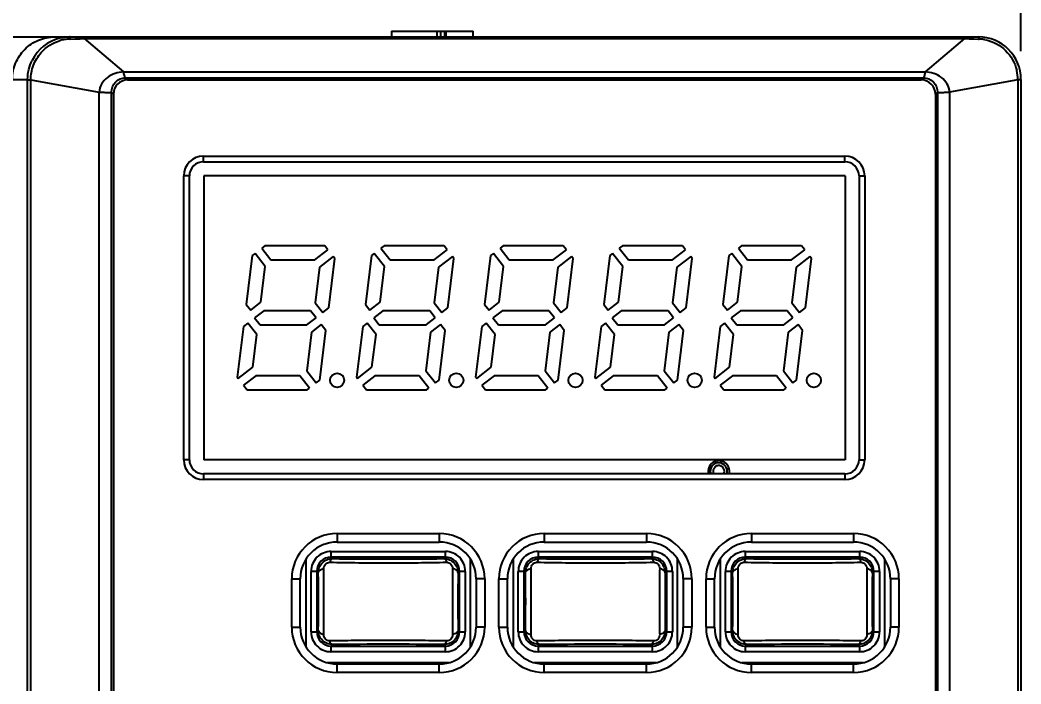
# Model space of a CAD drawing. Header units: millimetres. Extents: x 285 to 860, y 229 to 920.
# Drawn here: x 391.91 to 427.18, y 560.83 to 584.23 of the extents above; entities that cross this region are included whole.
import ezdxf

# ---------------------------------------------------------------- set-up
doc = ezdxf.new("R2010")
doc.units = ezdxf.units.MM
doc.header["$LTSCALE"] = 6
doc.layers.get('0').update_dxf_attribs({"linetype": 'CONTINUOUS'})
doc.layers.get('DEFPOINTS').update_dxf_attribs({"linetype": 'CONTINUOUS'})
doc.styles.add('Arial', font='arial.ttf')
doc.dimstyles.get("Standard").update_dxf_attribs({"dimtxt": 5, "dimasz": 5, "dimexe": 1.5, "dimexo": 1, "dimgap": 0.35, "dimtad": 1, "dimdec": 1, "dimzin": 1, "dimdsep": 46, "dimtxsty": 'Arial', "dimcen": 0, "dimclrd": 2, "dimclre": 2, "dimclrt": 2, "dimadec": 0, "dimazin": 0, "dimtp": 0.1, "dimtm": 0.1, "dimtfac": 0.71, "dimtdec": 1, "dimtmove": 0, "dimatfit": 3, "dimfxl": 1, "dimlwd": -1, "dimlwe": -1, "dimarcsym": 0})

# ---------------------------------------------------------------- blocks, each defined once
blk = doc.blocks.new('*D4')
at = {"color": 2}
for p, q in [((332.182, 583.134), (332.182, 598.639)), ((427.182, 583.134), (427.182, 598.639)), ((339.182, 597.139), (420.182, 597.139))]:
    blk.add_line(p, q, dxfattribs=at)
for points in [[(339.182, 598.306), (339.182, 595.972), (332.182, 597.139)], [(420.182, 595.972), (420.182, 598.306), (427.182, 597.139)]]:
    blk.add_solid(points, dxfattribs=at)
at = {"layer": 'DEFPOINTS', "color": 0}
for p in [(427.182, 597.139), (332.182, 582.134), (427.182, 582.134)]:
    blk.add_point(p, dxfattribs=at)
at = {"color": 2, "insert": (379.511, 608.328), "char_height": 9, "attachment_point": 2, "style": 'Arial'}
blk.add_mtext('95.0', dxfattribs=at)

msp = doc.modelspace()

# ---------------------------------------------------------------- linework, layer by layer
for p, q in [((404.998, 583.834), (407.878, 583.834)), ((404.999, 583.834), (404.999, 583.634)), ((406.613, 583.634), (406.613, 583.834)), ((406.735, 583.634), (406.735, 583.834)), ((406.873, 583.634), (406.873, 583.834)), ((406.927, 583.634), (406.927, 583.834)), ((407.878, 583.634), (407.878, 583.834)), ((333.682, 583.634), (393.654, 583.634)), ((393.654, 583.558), (393.853, 583.565)), ((393.678, 583.634), (425.682, 583.634)), ((393.853, 583.565), (394.026, 583.571)), ((394.026, 583.571), (394.171, 583.575)), ((394.171, 583.634), (394.171, 583.575)), ((394.171, 583.575), (395.554, 582.399)), ((394.171, 583.575), (425.196, 583.575)), ((425.196, 583.575), (423.81, 582.399)), ((425.196, 583.634), (425.196, 583.575)), ((425.196, 583.575), (425.357, 583.57)), ((425.357, 583.57), (425.522, 583.565)), ((425.522, 583.565), (425.68, 583.559)), ((425.68, 583.559), (425.706, 583.559)), ((332.182, 582.134), (392.176, 582.134)), ((392.176, 425.134), (392.176, 582.134)), ((392.286, 425.134), (392.286, 582.12)), ((392.286, 582.12), (394.696, 581.688)), ((395.554, 582.399), (423.81, 582.399)), ((395.621, 582.194), (395.697, 582.118)), ((395.621, 582.194), (423.744, 582.194)), ((395.697, 582.118), (423.667, 582.118)), ((423.667, 582.118), (423.744, 582.194)), ((427.072, 582.122), (424.669, 581.689)), ((427.072, 582.122), (427.072, 425.134)), ((427.182, 582.134), (427.182, 425.134)), ((394.696, 423.834), (394.696, 581.688)), ((395.13, 423.834), (395.13, 581.687)), ((395.13, 581.687), (395.198, 581.619)), ((395.198, 581.619), (395.198, 549.634)), ((424.167, 581.619), (424.235, 581.687)), ((424.167, 581.619), (424.167, 549.634)), ((424.235, 581.687), (424.235, 423.834)), ((424.669, 581.689), (424.669, 423.834)), ((398.375, 579.234), (398.375, 579.434)), ((398.375, 579.434), (420.975, 579.434)), ((398.375, 579.234), (420.975, 579.234)), ((420.975, 579.234), (420.975, 579.434)), ((397.675, 568.734), (397.675, 578.734)), ((397.875, 578.734), (397.675, 578.734)), ((397.875, 568.734), (397.875, 578.734)), ((398.382, 578.734), (398.382, 568.734)), ((420.982, 578.734), (398.382, 578.734)), ((420.982, 578.734), (420.982, 568.734)), ((421.475, 578.734), (421.475, 568.734)), ((421.475, 578.734), (421.675, 578.734)), ((421.675, 578.734), (421.675, 568.734)), ((400.536, 576.274), (400.424, 576.186)), ((400.424, 576.186), (400.746, 575.774)), ((402.652, 576.274), (400.536, 576.274)), ((402.298, 575.774), (402.76, 576.135)), ((402.76, 576.135), (402.652, 576.274)), ((404.736, 576.274), (404.624, 576.186)), ((404.624, 576.186), (404.946, 575.774)), ((406.852, 576.274), (404.736, 576.274)), ((406.498, 575.774), (406.96, 576.135)), ((406.96, 576.135), (406.852, 576.274)), ((408.936, 576.274), (408.824, 576.186)), ((408.824, 576.186), (409.146, 575.774)), ((411.052, 576.274), (408.936, 576.274)), ((410.698, 575.774), (411.16, 576.135)), ((411.16, 576.135), (411.052, 576.274)), ((413.136, 576.274), (413.024, 576.186)), ((413.024, 576.186), (413.346, 575.774)), ((415.252, 576.274), (413.136, 576.274)), ((414.898, 575.774), (415.36, 576.135)), ((415.36, 576.135), (415.252, 576.274)), ((417.336, 576.274), (417.224, 576.186)), ((417.224, 576.186), (417.546, 575.774)), ((419.452, 576.274), (417.336, 576.274)), ((419.098, 575.774), (419.56, 576.135)), ((419.56, 576.135), (419.452, 576.274)), ((400.09, 575.926), (399.88, 574.208)), ((400.188, 576.002), (400.09, 575.926)), ((400.547, 575.542), (400.188, 576.002)), ((400.746, 575.774), (402.298, 575.774)), ((402.945, 575.899), (402.459, 575.519)), ((402.786, 574.082), (403, 575.828)), ((403, 575.828), (402.945, 575.899)), ((404.29, 575.926), (404.08, 574.208)), ((404.388, 576.002), (404.29, 575.926)), ((404.747, 575.542), (404.388, 576.002)), ((404.946, 575.774), (406.498, 575.774)), ((407.145, 575.899), (406.659, 575.519)), ((406.986, 574.082), (407.2, 575.828)), ((407.2, 575.828), (407.145, 575.899)), ((408.49, 575.926), (408.28, 574.208)), ((408.588, 576.002), (408.49, 575.926)), ((408.947, 575.542), (408.588, 576.002)), ((409.146, 575.774), (410.698, 575.774)), ((411.345, 575.899), (410.859, 575.519)), ((411.186, 574.082), (411.4, 575.828)), ((411.4, 575.828), (411.345, 575.899)), ((412.69, 575.926), (412.48, 574.208)), ((412.788, 576.002), (412.69, 575.926)), ((413.147, 575.542), (412.788, 576.002)), ((413.346, 575.774), (414.898, 575.774)), ((415.545, 575.899), (415.059, 575.519)), ((415.386, 574.082), (415.6, 575.828)), ((415.6, 575.828), (415.545, 575.899)), ((416.89, 575.926), (416.68, 574.208)), ((416.988, 576.002), (416.89, 575.926)), ((417.347, 575.542), (416.988, 576.002)), ((417.546, 575.774), (419.098, 575.774)), ((419.745, 575.899), (419.259, 575.519)), ((419.586, 574.082), (419.8, 575.828)), ((419.8, 575.828), (419.745, 575.899)), ((400.393, 574.286), (400.547, 575.542)), ((402.459, 575.519), (402.305, 574.266)), ((404.593, 574.286), (404.747, 575.542)), ((406.659, 575.519), (406.505, 574.266)), ((408.793, 574.286), (408.947, 575.542)), ((410.859, 575.519), (410.705, 574.266)), ((412.993, 574.286), (413.147, 575.542)), ((415.059, 575.519), (414.905, 574.266)), ((417.193, 574.286), (417.347, 575.542)), ((419.259, 575.519), (419.105, 574.266)), ((399.88, 574.208), (400.036, 574.007)), ((400.036, 574.007), (400.393, 574.286)), ((400.494, 573.984), (400.174, 573.734)), ((402.145, 573.984), (400.494, 573.984)), ((402.34, 573.734), (402.145, 573.984)), ((402.305, 574.266), (402.577, 573.919)), ((402.577, 573.919), (402.786, 574.082)), ((404.08, 574.208), (404.236, 574.007)), ((404.236, 574.007), (404.593, 574.286)), ((404.694, 573.984), (404.374, 573.734)), ((406.345, 573.984), (404.694, 573.984)), ((406.54, 573.734), (406.345, 573.984)), ((406.505, 574.266), (406.777, 573.919)), ((406.777, 573.919), (406.986, 574.082)), ((408.28, 574.208), (408.436, 574.007)), ((408.436, 574.007), (408.793, 574.286)), ((408.894, 573.984), (408.574, 573.734)), ((410.545, 573.984), (408.894, 573.984)), ((410.74, 573.734), (410.545, 573.984)), ((410.705, 574.266), (410.977, 573.919)), ((410.977, 573.919), (411.186, 574.082)), ((412.48, 574.208), (412.636, 574.007)), ((412.636, 574.007), (412.993, 574.286)), ((413.094, 573.984), (412.774, 573.734)), ((414.745, 573.984), (413.094, 573.984)), ((414.94, 573.734), (414.745, 573.984)), ((414.905, 574.266), (415.177, 573.919)), ((415.177, 573.919), (415.386, 574.082)), ((416.68, 574.208), (416.836, 574.007)), ((416.836, 574.007), (417.193, 574.286)), ((417.294, 573.984), (416.974, 573.734)), ((418.945, 573.984), (417.294, 573.984)), ((419.14, 573.734), (418.945, 573.984)), ((419.105, 574.266), (419.377, 573.919)), ((419.377, 573.919), (419.586, 574.082)), ((400.174, 573.734), (400.369, 573.484)), ((402.02, 573.484), (402.34, 573.734)), ((404.374, 573.734), (404.569, 573.484)), ((406.22, 573.484), (406.54, 573.734)), ((408.574, 573.734), (408.769, 573.484)), ((410.42, 573.484), (410.74, 573.734)), ((412.774, 573.734), (412.969, 573.484)), ((414.62, 573.484), (414.94, 573.734)), ((416.974, 573.734), (417.169, 573.484)), ((418.82, 573.484), (419.14, 573.734)), ((399.784, 573.429), (399.564, 571.64)), ((399.938, 573.549), (399.784, 573.429)), ((400.253, 573.146), (399.938, 573.549)), ((400.369, 573.484), (402.02, 573.484)), ((402.525, 573.497), (402.177, 573.226)), ((402.474, 571.542), (402.688, 573.288)), ((402.688, 573.288), (402.525, 573.497)), ((403.984, 573.429), (403.764, 571.64)), ((404.138, 573.549), (403.984, 573.429)), ((404.453, 573.146), (404.138, 573.549)), ((404.569, 573.484), (406.22, 573.484)), ((406.725, 573.497), (406.377, 573.226)), ((406.674, 571.542), (406.888, 573.288)), ((406.888, 573.288), (406.725, 573.497)), ((408.184, 573.429), (407.964, 571.64)), ((408.338, 573.549), (408.184, 573.429)), ((408.653, 573.146), (408.338, 573.549)), ((408.769, 573.484), (410.42, 573.484)), ((410.925, 573.497), (410.577, 573.226)), ((410.874, 571.542), (411.088, 573.288)), ((411.088, 573.288), (410.925, 573.497)), ((412.384, 573.429), (412.164, 571.64)), ((412.538, 573.549), (412.384, 573.429)), ((412.853, 573.146), (412.538, 573.549)), ((412.969, 573.484), (414.62, 573.484)), ((415.125, 573.497), (414.777, 573.226)), ((415.074, 571.542), (415.288, 573.288)), ((415.288, 573.288), (415.125, 573.497)), ((416.584, 573.429), (416.364, 571.64)), ((416.738, 573.549), (416.584, 573.429)), ((417.053, 573.146), (416.738, 573.549)), ((417.169, 573.484), (418.82, 573.484)), ((419.325, 573.497), (418.977, 573.226)), ((419.274, 571.542), (419.488, 573.288)), ((419.488, 573.288), (419.325, 573.497)), ((400.111, 571.992), (400.253, 573.146)), ((402.177, 573.226), (402.011, 571.87)), ((404.311, 571.992), (404.453, 573.146)), ((406.377, 573.226), (406.211, 571.87)), ((408.511, 571.992), (408.653, 573.146)), ((410.577, 573.226), (410.411, 571.87)), ((412.711, 571.992), (412.853, 573.146)), ((414.777, 573.226), (414.611, 571.87)), ((416.911, 571.992), (417.053, 573.146)), ((418.977, 573.226), (418.811, 571.87)), ((399.6, 571.593), (400.111, 571.992)), ((402.011, 571.87), (402.345, 571.442)), ((403.8, 571.593), (404.311, 571.992)), ((406.211, 571.87), (406.545, 571.442)), ((408, 571.593), (408.511, 571.992)), ((410.411, 571.87), (410.745, 571.442)), ((412.2, 571.593), (412.711, 571.992)), ((414.611, 571.87), (414.945, 571.442)), ((416.4, 571.593), (416.911, 571.992)), ((418.811, 571.87), (419.145, 571.442)), ((399.564, 571.64), (399.6, 571.593)), ((400.216, 571.694), (399.785, 571.357)), ((401.768, 571.694), (400.216, 571.694)), ((402.109, 571.257), (401.768, 571.694)), ((402.345, 571.442), (402.474, 571.542)), ((403.764, 571.64), (403.8, 571.593)), ((404.416, 571.694), (403.985, 571.357)), ((405.968, 571.694), (404.416, 571.694)), ((406.309, 571.257), (405.968, 571.694)), ((406.545, 571.442), (406.674, 571.542)), ((407.964, 571.64), (408, 571.593)), ((408.616, 571.694), (408.185, 571.357)), ((410.168, 571.694), (408.616, 571.694)), ((410.509, 571.257), (410.168, 571.694)), ((410.745, 571.442), (410.874, 571.542)), ((412.164, 571.64), (412.2, 571.593)), ((412.816, 571.694), (412.385, 571.357)), ((414.368, 571.694), (412.816, 571.694)), ((414.709, 571.257), (414.368, 571.694)), ((414.945, 571.442), (415.074, 571.542)), ((416.364, 571.64), (416.4, 571.593)), ((417.016, 571.694), (416.585, 571.357)), ((418.568, 571.694), (417.016, 571.694)), ((418.909, 571.257), (418.568, 571.694)), ((419.145, 571.442), (419.274, 571.542)), ((399.785, 571.357), (399.912, 571.194)), ((399.912, 571.194), (402.028, 571.194)), ((402.028, 571.194), (402.109, 571.257)), ((403.985, 571.357), (404.112, 571.194)), ((404.112, 571.194), (406.228, 571.194)), ((406.228, 571.194), (406.309, 571.257)), ((408.185, 571.357), (408.312, 571.194)), ((408.312, 571.194), (410.428, 571.194)), ((410.428, 571.194), (410.509, 571.257)), ((412.385, 571.357), (412.512, 571.194)), ((412.512, 571.194), (414.628, 571.194)), ((414.628, 571.194), (414.709, 571.257)), ((416.585, 571.357), (416.712, 571.194)), ((416.712, 571.194), (418.828, 571.194)), ((418.828, 571.194), (418.909, 571.257)), ((397.875, 568.734), (397.675, 568.734)), ((420.982, 568.734), (398.382, 568.734)), ((421.475, 568.734), (421.675, 568.734)), ((416.232, 568.553), (416.232, 568.234)), ((416.232, 568.328), (416.232, 568.553)), ((416.232, 568.422), (416.248, 568.422)), ((416.817, 568.422), (416.895, 568.422)), ((398.375, 568.234), (398.375, 568.034)), ((420.975, 568.234), (398.375, 568.234)), ((420.975, 568.034), (398.375, 568.034)), ((420.975, 568.234), (420.975, 568.034)), ((403.082, 566.134), (403.082, 565.834)), ((403.082, 566.134), (406.682, 566.134)), ((403.082, 565.834), (406.682, 565.834)), ((406.682, 566.134), (406.682, 565.834)), ((410.382, 566.134), (410.382, 565.834)), ((410.382, 566.134), (413.982, 566.134)), ((410.382, 565.834), (413.982, 565.834)), ((413.982, 566.134), (413.982, 565.834)), ((417.682, 566.134), (417.682, 565.834)), ((417.682, 566.134), (421.282, 566.134)), ((417.682, 565.834), (421.282, 565.834)), ((421.282, 566.134), (421.282, 565.834)), ((402.866, 565.499), (402.866, 565.299)), ((402.867, 565.499), (406.898, 565.499)), ((406.898, 565.299), (406.898, 565.499)), ((410.166, 565.499), (410.166, 565.299)), ((410.167, 565.499), (414.198, 565.499)), ((414.198, 565.299), (414.198, 565.499)), ((417.466, 565.499), (417.466, 565.299)), ((417.467, 565.499), (421.498, 565.499)), ((421.498, 565.299), (421.498, 565.499)), ((401.983, 565.225), (401.983, 562.143)), ((402.918, 565.248), (402.866, 565.299)), ((406.898, 565.299), (402.866, 565.299)), ((406.898, 565.299), (406.847, 565.248)), ((407.782, 562.143), (407.782, 565.225)), ((409.283, 565.225), (409.283, 562.143)), ((414.198, 565.299), (410.166, 565.299)), ((410.218, 565.248), (410.166, 565.299)), ((414.198, 565.299), (414.147, 565.248)), ((415.082, 562.143), (415.082, 565.225)), ((416.583, 565.225), (416.583, 562.143)), ((421.498, 565.299), (417.466, 565.299)), ((417.518, 565.248), (417.466, 565.299)), ((421.498, 565.299), (421.447, 565.248)), ((422.382, 562.143), (422.382, 565.225)), ((402.167, 562.668), (402.167, 564.8)), ((402.367, 564.8), (402.167, 564.8)), ((402.367, 564.8), (402.367, 562.668)), ((402.367, 564.8), (402.419, 564.747)), ((407.345, 564.747), (407.398, 564.8)), ((407.398, 562.668), (407.398, 564.8)), ((407.598, 564.8), (407.398, 564.8)), ((407.598, 564.8), (407.598, 562.668)), ((409.467, 562.668), (409.467, 564.8)), ((409.667, 564.8), (409.467, 564.8)), ((409.667, 564.8), (409.667, 562.668)), ((409.667, 564.8), (409.719, 564.747)), ((414.645, 564.747), (414.698, 564.8)), ((414.698, 562.668), (414.698, 564.8)), ((414.898, 564.8), (414.698, 564.8)), ((414.898, 564.8), (414.898, 562.668)), ((416.767, 562.668), (416.767, 564.8)), ((416.967, 564.8), (416.767, 564.8)), ((416.967, 564.8), (416.967, 562.668)), ((416.967, 564.8), (417.019, 564.747)), ((421.945, 564.747), (421.998, 564.8)), ((421.998, 562.668), (421.998, 564.8)), ((422.198, 564.8), (421.998, 564.8)), ((422.198, 564.8), (422.198, 562.668)), ((401.482, 562.834), (401.482, 564.534)), ((401.482, 564.534), (401.782, 564.534)), ((401.782, 562.834), (401.782, 564.534)), ((407.982, 564.534), (407.982, 562.834)), ((408.282, 564.534), (407.982, 564.534)), ((408.282, 564.534), (408.282, 562.834)), ((408.782, 562.834), (408.782, 564.534)), ((408.782, 564.534), (409.082, 564.534)), ((409.082, 562.834), (409.082, 564.534)), ((415.282, 564.534), (415.282, 562.834)), ((415.582, 564.534), (415.282, 564.534)), ((415.582, 564.534), (415.582, 562.834)), ((416.082, 562.834), (416.082, 564.534)), ((416.082, 564.534), (416.382, 564.534)), ((416.382, 562.834), (416.382, 564.534)), ((422.582, 564.534), (422.582, 562.834)), ((422.882, 564.534), (422.582, 564.534)), ((422.882, 564.534), (422.882, 562.834)), ((401.482, 562.834), (401.782, 562.834)), ((402.167, 562.668), (402.367, 562.668)), ((402.419, 562.721), (402.367, 562.668)), ((407.398, 562.668), (407.345, 562.721)), ((407.398, 562.668), (407.598, 562.668)), ((408.282, 562.834), (407.982, 562.834)), ((408.782, 562.834), (409.082, 562.834)), ((409.467, 562.668), (409.667, 562.668)), ((409.719, 562.721), (409.667, 562.668)), ((414.698, 562.668), (414.645, 562.721)), ((414.698, 562.668), (414.898, 562.668)), ((415.582, 562.834), (415.282, 562.834)), ((416.082, 562.834), (416.382, 562.834)), ((416.767, 562.668), (416.967, 562.668)), ((417.019, 562.721), (416.967, 562.668)), ((421.998, 562.668), (421.945, 562.721)), ((421.998, 562.668), (422.198, 562.668)), ((422.882, 562.834), (422.582, 562.834)), ((402.866, 562.168), (402.918, 562.22)), ((402.866, 562.168), (402.866, 561.968)), ((402.866, 562.168), (406.898, 562.168)), ((406.898, 561.968), (402.866, 561.968)), ((406.847, 562.22), (406.898, 562.168)), ((406.898, 561.968), (406.898, 562.168)), ((410.166, 562.168), (410.218, 562.22)), ((410.166, 562.168), (410.166, 561.968)), ((410.166, 562.168), (414.198, 562.168)), ((414.198, 561.968), (410.166, 561.968)), ((414.147, 562.22), (414.198, 562.168)), ((414.198, 561.968), (414.198, 562.168)), ((417.466, 562.168), (417.518, 562.22)), ((417.466, 562.168), (417.466, 561.968)), ((417.466, 562.168), (421.498, 562.168)), ((421.498, 561.968), (417.466, 561.968)), ((421.447, 562.22), (421.498, 562.168)), ((421.498, 561.968), (421.498, 562.168)), ((402.729, 561.584), (407.036, 561.584)), ((403.082, 561.234), (403.082, 561.534)), ((406.682, 561.534), (403.082, 561.534)), ((406.682, 561.234), (406.682, 561.534)), ((410.029, 561.584), (414.336, 561.584)), ((410.382, 561.234), (410.382, 561.534)), ((413.982, 561.534), (410.382, 561.534)), ((413.982, 561.234), (413.982, 561.534)), ((417.329, 561.584), (421.636, 561.584)), ((417.682, 561.234), (417.682, 561.534)), ((421.282, 561.534), (417.682, 561.534)), ((421.282, 561.234), (421.282, 561.534)), ((406.682, 561.234), (403.082, 561.234)), ((413.982, 561.234), (410.382, 561.234)), ((421.282, 561.234), (417.682, 561.234))]:
    msp.add_line(p, q)
for centre in [(403.082, 571.534), (407.282, 571.534), (411.482, 571.534), (415.682, 571.534), (419.882, 571.534)]:
    msp.add_circle(centre, 0.25)
for centre, radius, start, end in [((393.673, 582.137), 1.496, 104.0093, 153.3682), ((393.678, 582.116), 1.518, 90.9575, 103.9987), ((393.701, 582.172), 1.387, 99.2398, 105.8316), ((393.7, 582.178), 1.381, 91.8946, 99.2338), ((393.678, 582.115), 1.519, 90.0004, 90.9513), ((425.682, 582.134), 1.5, 0, 90), ((425.66, 582.206), 1.353, 83.0737, 88.09), ((425.657, 582.177), 1.382, 78.2883, 83.0804), ((425.612, 582.118), 1.46, 0.1432, 13.3232), ((398.375, 578.734), 0.7, 90, 180), ((398.375, 578.734), 0.5, 90, 180), ((420.975, 578.734), 0.7, 0, 90), ((420.975, 578.734), 0.5, 0, 90), ((398.375, 568.734), 0.7, 180, 270), ((398.375, 568.734), 0.5, 180, 270), ((416.532, 568.328), 0.375, 345.4307, 194.5693), ((420.975, 568.734), 0.7, 270, 0), ((420.975, 568.734), 0.5, 270, 0), ((416.532, 568.328), 0.3, 90, 198.2954), ((416.532, 568.327), 0.3, 341.9085, 90), ((403.082, 564.534), 1.6, 90, 180), ((403.082, 564.534), 1.3, 90, 180), ((406.682, 564.534), 1.6, 0, 90), ((406.682, 564.534), 1.3, 0, 90), ((410.382, 564.534), 1.6, 90, 180), ((410.382, 564.534), 1.3, 90, 180), ((413.982, 564.534), 1.6, 0, 90), ((413.982, 564.534), 1.3, 0, 90), ((417.682, 564.534), 1.6, 90, 180), ((417.682, 564.534), 1.3, 90, 180), ((421.282, 564.534), 1.6, 0, 90), ((421.282, 564.534), 1.3, 0, 90), ((402.866, 564.8), 0.7, 89.9906, 180.0082), ((406.898, 564.8), 0.7, 359.9906, 90.0082), ((410.166, 564.8), 0.7, 89.9906, 180.0082), ((414.198, 564.8), 0.7, 359.9906, 90.0082), ((417.466, 564.8), 0.7, 89.9906, 180.0082), ((421.498, 564.8), 0.7, 359.9906, 90.0082), ((402.866, 564.8), 0.5, 89.9678, 180.0319), ((404.882, 752.279), 187.041, 269.39822, 270.60178), ((406.898, 564.8), 0.5, 359.9678, 90.0319), ((410.166, 564.8), 0.5, 89.9678, 180.0319), ((412.182, 752.279), 187.041, 269.39822, 270.60178), ((414.198, 564.8), 0.5, 359.9678, 90.0319), ((417.466, 564.8), 0.5, 89.9678, 180.0319), ((419.482, 752.279), 187.041, 269.39822, 270.60178), ((421.498, 564.8), 0.5, 359.9678, 90.0319), ((335.797, 563.734), 66.63, 359.12886, 0.87114), ((473.966, 563.734), 66.628, 179.12883, 180.87117), ((343.097, 563.734), 66.63, 359.12886, 0.87114), ((481.265, 563.734), 66.628, 179.12883, 180.87117), ((350.397, 563.734), 66.63, 359.12886, 0.87114), ((488.565, 563.734), 66.628, 179.12883, 180.87117), ((403.082, 562.834), 1.6, 180, 270), ((403.082, 562.834), 1.3, 180, 270), ((402.866, 562.668), 0.7, 179.9906, 270.0082), ((402.866, 562.668), 0.5, 179.9678, 270.032), ((406.682, 562.834), 1.6, 270, 0), ((406.682, 562.834), 1.3, 270, 0), ((406.898, 562.668), 0.7, 269.9906, 0.0082), ((406.898, 562.668), 0.5, 269.9678, 0.032), ((410.382, 562.834), 1.6, 180, 270), ((410.382, 562.834), 1.3, 180, 270), ((410.166, 562.668), 0.7, 179.9906, 270.0082), ((410.166, 562.668), 0.5, 179.9678, 270.032), ((413.982, 562.834), 1.6, 270, 0), ((413.982, 562.834), 1.3, 270, 0), ((414.198, 562.668), 0.7, 269.9906, 0.0082), ((414.198, 562.668), 0.5, 269.9678, 0.032), ((417.682, 562.834), 1.6, 180, 270), ((417.682, 562.834), 1.3, 180, 270), ((417.466, 562.668), 0.7, 179.9906, 270.0082), ((417.466, 562.668), 0.5, 179.9678, 270.032), ((421.282, 562.834), 1.6, 270, 0), ((421.282, 562.834), 1.3, 270, 0), ((421.498, 562.668), 0.7, 269.9906, 0.0082), ((421.498, 562.668), 0.5, 269.9678, 0.032), ((404.882, 375.189), 187.041, 89.39822, 90.60178), ((412.182, 375.189), 187.041, 89.39822, 90.60178), ((419.482, 375.189), 187.041, 89.39822, 90.60178)]:
    msp.add_arc(centre, radius, start, end)
for centre, major_axis, start_param, end_param in [((395.699, 581.617), (0.355, -0.355), 2.357564, 3.925621), ((423.666, 581.617), (0.355, 0.355), -0.784029, 0.784029)]:
    msp.add_ellipse(centre, major_axis=major_axis, ratio=0.997265, start_param=start_param, end_param=end_param)
for points, knots in [([(391.636, 582.134), (391.636, 582.329), (391.714, 582.723), (392.047, 583.222), (392.545, 583.556), (392.939, 583.634), (393.134, 583.634)], [0, 0, 0, 0, 0.250177, 0.500224, 0.75014, 1, 1, 1, 1]), ([(393.678, 583.634), (393.67, 583.634), (393.66, 583.598), (393.656, 583.577), (393.654, 583.558)], [0, 0, 0, 0, 0.295764, 1, 1, 1, 1]), ([(425.682, 583.634), (425.69, 583.634), (425.699, 583.598), (425.703, 583.577), (425.706, 583.559)], [0, 0, 0, 0, 0.295179, 1, 1, 1, 1]), ([(425.938, 583.531), (426.199, 583.477), (426.698, 583.208), (426.971, 582.714), (427.033, 582.455)], [0, 0, 0, 0, 0.500177, 1, 1, 1, 1]), ([(392.286, 582.12), (392.286, 582.294), (392.35, 582.644), (392.534, 582.95), (392.649, 583.08)], [0, 0, 0, 0, 0.500402, 1, 1, 1, 1]), ([(392.176, 582.134), (392.178, 582.131), (392.191, 582.13), (392.225, 582.123), (392.26, 582.121), (392.286, 582.12)], [0, 0, 0, 0, 0.092445, 0.299133, 1, 1, 1, 1]), ([(395.554, 582.399), (395.354, 582.394), (394.95, 582.271), (394.702, 581.885), (394.696, 581.688)], [0, 0, 0, 0, 0.503683, 1, 1, 1, 1]), ([(395.13, 581.687), (395.129, 581.814), (395.228, 582.081), (395.493, 582.194), (395.621, 582.194)], [0, 0, 0, 0, 0.499254, 1, 1, 1, 1]), ([(395.621, 582.194), (395.612, 582.196), (395.6, 582.229), (395.586, 582.274), (395.572, 582.337), (395.561, 582.379), (395.554, 582.399)], [0, 0, 0, 0, 0.130138, 0.390941, 0.713397, 1, 1, 1, 1]), ([(423.81, 582.399), (423.804, 582.379), (423.793, 582.337), (423.778, 582.274), (423.765, 582.229), (423.753, 582.196), (423.744, 582.194)], [0, 0, 0, 0, 0.286598, 0.609098, 0.869959, 1, 1, 1, 1]), ([(423.744, 582.194), (423.871, 582.194), (424.136, 582.081), (424.236, 581.814), (424.235, 581.687)], [0, 0, 0, 0, 0.500737, 1, 1, 1, 1]), ([(424.669, 581.689), (424.662, 581.886), (424.414, 582.271), (424.01, 582.394), (423.81, 582.399)], [0, 0, 0, 0, 0.496294, 1, 1, 1, 1]), ([(427.182, 582.134), (427.182, 582.131), (427.167, 582.131), (427.15, 582.126), (427.113, 582.125), (427.087, 582.123), (427.072, 582.122)], [0, 0, 0, 0, 0.073148, 0.274482, 0.591703, 1, 1, 1, 1]), ([(394.696, 581.688), (394.744, 581.688), (394.837, 581.684), (394.974, 581.675), (395.056, 581.676), (395.126, 581.673), (395.13, 581.687)], [0, 0, 0, 0, 0.33026, 0.655214, 0.896455, 1, 1, 1, 1]), ([(424.235, 581.687), (424.239, 581.673), (424.308, 581.676), (424.391, 581.675), (424.527, 581.684), (424.621, 581.689), (424.669, 581.689)], [0, 0, 0, 0, 0.103515, 0.344743, 0.669711, 1, 1, 1, 1]), ([(416.532, 568.527), (416.515, 568.527), (416.481, 568.524), (416.417, 568.498), (416.353, 568.435), (416.323, 568.333), (416.34, 568.264), (416.356, 568.234)], [0, 0, 0, 0, 0.125743, 0.251509, 0.501021, 0.750516, 1, 1, 1, 1]), ([(416.709, 568.234), (416.725, 568.264), (416.741, 568.333), (416.711, 568.435), (416.647, 568.497), (416.584, 568.522), (416.549, 568.527), (416.532, 568.527)], [0, 0, 0, 0, 0.249476, 0.498939, 0.748362, 0.874233, 1, 1, 1, 1]), ([(402.419, 564.747), (402.419, 564.811), (402.443, 564.942), (402.553, 565.11), (402.72, 565.223), (402.852, 565.248), (402.918, 565.248)], [0, 0, 0, 0, 0.246786, 0.496746, 0.748867, 1, 1, 1, 1]), ([(402.615, 564.896), (402.615, 564.925), (402.624, 564.982), (402.669, 565.058), (402.739, 565.11), (402.796, 565.121), (402.824, 565.12)], [0, 0, 0, 0, 0.250885, 0.503385, 0.754708, 1, 1, 1, 1]), ([(402.918, 565.248), (402.896, 565.247), (402.865, 565.217), (402.84, 565.169), (402.829, 565.138), (402.824, 565.12)], [0, 0, 0, 0, 0.391911, 0.674604, 1, 1, 1, 1]), ([(402.824, 565.12), (403.16, 565.115), (403.846, 565.103), (404.882, 565.1), (405.918, 565.103), (406.604, 565.115), (406.94, 565.12)], [0, 0, 0, 0, 0.244818, 0.5, 0.755182, 1, 1, 1, 1]), ([(406.847, 565.248), (406.868, 565.247), (406.899, 565.218), (406.924, 565.17), (406.935, 565.138), (406.94, 565.12)], [0, 0, 0, 0, 0.383367, 0.666882, 1, 1, 1, 1]), ([(406.847, 565.248), (406.912, 565.248), (407.045, 565.223), (407.212, 565.11), (407.321, 564.942), (407.345, 564.811), (407.345, 564.747)], [0, 0, 0, 0, 0.251165, 0.503276, 0.753227, 1, 1, 1, 1]), ([(406.94, 565.12), (406.968, 565.121), (407.025, 565.11), (407.096, 565.058), (407.14, 564.982), (407.149, 564.925), (407.149, 564.896)], [0, 0, 0, 0, 0.245304, 0.496616, 0.749125, 1, 1, 1, 1]), ([(409.719, 564.747), (409.719, 564.811), (409.743, 564.942), (409.853, 565.11), (410.02, 565.223), (410.152, 565.248), (410.218, 565.248)], [0, 0, 0, 0, 0.246786, 0.496746, 0.748867, 1, 1, 1, 1]), ([(409.915, 564.896), (409.915, 564.925), (409.924, 564.982), (409.969, 565.058), (410.039, 565.11), (410.096, 565.121), (410.124, 565.12)], [0, 0, 0, 0, 0.250885, 0.503385, 0.754708, 1, 1, 1, 1]), ([(410.218, 565.248), (410.196, 565.247), (410.165, 565.217), (410.14, 565.169), (410.129, 565.138), (410.124, 565.12)], [0, 0, 0, 0, 0.391911, 0.674604, 1, 1, 1, 1]), ([(410.124, 565.12), (410.46, 565.115), (411.146, 565.103), (412.182, 565.1), (413.218, 565.103), (413.904, 565.115), (414.24, 565.12)], [0, 0, 0, 0, 0.244818, 0.5, 0.755182, 1, 1, 1, 1]), ([(414.147, 565.248), (414.168, 565.247), (414.199, 565.218), (414.224, 565.17), (414.235, 565.138), (414.24, 565.12)], [0, 0, 0, 0, 0.383367, 0.666882, 1, 1, 1, 1]), ([(414.147, 565.248), (414.212, 565.248), (414.345, 565.223), (414.512, 565.11), (414.621, 564.942), (414.645, 564.811), (414.645, 564.747)], [0, 0, 0, 0, 0.251165, 0.503276, 0.753227, 1, 1, 1, 1]), ([(414.24, 565.12), (414.268, 565.121), (414.325, 565.11), (414.396, 565.058), (414.44, 564.982), (414.449, 564.925), (414.449, 564.896)], [0, 0, 0, 0, 0.245304, 0.496616, 0.749125, 1, 1, 1, 1]), ([(417.019, 564.747), (417.019, 564.811), (417.043, 564.942), (417.153, 565.11), (417.32, 565.223), (417.452, 565.248), (417.518, 565.248)], [0, 0, 0, 0, 0.246786, 0.496746, 0.748867, 1, 1, 1, 1]), ([(417.215, 564.896), (417.215, 564.925), (417.224, 564.982), (417.269, 565.058), (417.339, 565.11), (417.396, 565.121), (417.424, 565.12)], [0, 0, 0, 0, 0.250885, 0.503385, 0.754708, 1, 1, 1, 1]), ([(417.518, 565.248), (417.496, 565.247), (417.465, 565.217), (417.44, 565.169), (417.429, 565.138), (417.424, 565.12)], [0, 0, 0, 0, 0.391911, 0.674604, 1, 1, 1, 1]), ([(417.424, 565.12), (417.76, 565.115), (418.446, 565.103), (419.482, 565.1), (420.518, 565.103), (421.204, 565.115), (421.54, 565.12)], [0, 0, 0, 0, 0.244818, 0.5, 0.755182, 1, 1, 1, 1]), ([(421.447, 565.248), (421.512, 565.248), (421.645, 565.223), (421.812, 565.11), (421.921, 564.942), (421.945, 564.811), (421.945, 564.747)], [0, 0, 0, 0, 0.251165, 0.503276, 0.753227, 1, 1, 1, 1]), ([(421.447, 565.248), (421.468, 565.247), (421.499, 565.218), (421.524, 565.17), (421.535, 565.138), (421.54, 565.12)], [0, 0, 0, 0, 0.383367, 0.666882, 1, 1, 1, 1]), ([(421.54, 565.12), (421.568, 565.121), (421.625, 565.11), (421.696, 565.058), (421.74, 564.982), (421.749, 564.925), (421.749, 564.896)], [0, 0, 0, 0, 0.245304, 0.496616, 0.749125, 1, 1, 1, 1]), ([(402.419, 564.747), (402.42, 564.763), (402.433, 564.799), (402.477, 564.842), (402.54, 564.876), (402.589, 564.891), (402.615, 564.896)], [0, 0, 0, 0, 0.185007, 0.415219, 0.69424, 1, 1, 1, 1]), ([(402.615, 562.572), (402.617, 562.661), (402.617, 562.847), (402.619, 563.234), (402.619, 563.734), (402.618, 564.233), (402.617, 564.621), (402.617, 564.806), (402.615, 564.896)], [0, 0, 0, 0, 0.11592, 0.23958, 0.499955, 0.76037, 0.884065, 1, 1, 1, 1]), ([(407.149, 564.896), (407.148, 564.806), (407.147, 564.621), (407.146, 564.233), (407.145, 563.734), (407.146, 563.235), (407.147, 562.847), (407.148, 562.661), (407.149, 562.572)], [0, 0, 0, 0, 0.115921, 0.239582, 0.499953, 0.760371, 0.884065, 1, 1, 1, 1]), ([(407.345, 564.747), (407.344, 564.763), (407.332, 564.799), (407.288, 564.842), (407.225, 564.876), (407.175, 564.891), (407.149, 564.896)], [0, 0, 0, 0, 0.185007, 0.415219, 0.69424, 1, 1, 1, 1]), ([(409.719, 564.747), (409.72, 564.763), (409.733, 564.799), (409.777, 564.842), (409.84, 564.876), (409.889, 564.891), (409.915, 564.896)], [0, 0, 0, 0, 0.185007, 0.415219, 0.69424, 1, 1, 1, 1]), ([(409.915, 562.572), (409.917, 562.661), (409.917, 562.847), (409.919, 563.234), (409.919, 563.734), (409.918, 564.233), (409.917, 564.621), (409.917, 564.806), (409.915, 564.896)], [0, 0, 0, 0, 0.11592, 0.23958, 0.499955, 0.76037, 0.884065, 1, 1, 1, 1]), ([(414.449, 564.896), (414.448, 564.806), (414.447, 564.621), (414.446, 564.233), (414.445, 563.734), (414.446, 563.235), (414.447, 562.847), (414.448, 562.661), (414.449, 562.572)], [0, 0, 0, 0, 0.115921, 0.239582, 0.499953, 0.760371, 0.884065, 1, 1, 1, 1]), ([(414.645, 564.747), (414.644, 564.763), (414.632, 564.799), (414.588, 564.842), (414.525, 564.876), (414.475, 564.891), (414.449, 564.896)], [0, 0, 0, 0, 0.185007, 0.415219, 0.69424, 1, 1, 1, 1]), ([(417.019, 564.747), (417.02, 564.763), (417.033, 564.799), (417.077, 564.842), (417.14, 564.876), (417.189, 564.891), (417.215, 564.896)], [0, 0, 0, 0, 0.185007, 0.415219, 0.69424, 1, 1, 1, 1]), ([(417.215, 562.572), (417.217, 562.661), (417.217, 562.847), (417.219, 563.234), (417.219, 563.734), (417.218, 564.233), (417.217, 564.621), (417.217, 564.806), (417.215, 564.896)], [0, 0, 0, 0, 0.11592, 0.23958, 0.499955, 0.76037, 0.884065, 1, 1, 1, 1]), ([(421.749, 564.896), (421.748, 564.806), (421.747, 564.621), (421.746, 564.233), (421.745, 563.734), (421.746, 563.235), (421.747, 562.847), (421.748, 562.661), (421.749, 562.572)], [0, 0, 0, 0, 0.115921, 0.239583, 0.499953, 0.760371, 0.884065, 1, 1, 1, 1]), ([(421.945, 564.747), (421.944, 564.763), (421.932, 564.799), (421.888, 564.842), (421.825, 564.876), (421.775, 564.891), (421.749, 564.896)], [0, 0, 0, 0, 0.185007, 0.415219, 0.69424, 1, 1, 1, 1]), ([(402.419, 562.721), (402.42, 562.705), (402.433, 562.669), (402.477, 562.625), (402.54, 562.591), (402.589, 562.577), (402.615, 562.572)], [0, 0, 0, 0, 0.185007, 0.415219, 0.69424, 1, 1, 1, 1]), ([(402.918, 562.22), (402.852, 562.219), (402.72, 562.245), (402.553, 562.358), (402.443, 562.526), (402.419, 562.657), (402.419, 562.721)], [0, 0, 0, 0, 0.251165, 0.503276, 0.753227, 1, 1, 1, 1]), ([(407.345, 562.721), (407.345, 562.657), (407.321, 562.526), (407.212, 562.358), (407.045, 562.245), (406.912, 562.219), (406.847, 562.22)], [0, 0, 0, 0, 0.246786, 0.496746, 0.748867, 1, 1, 1, 1]), ([(407.345, 562.721), (407.344, 562.705), (407.332, 562.669), (407.288, 562.625), (407.225, 562.591), (407.175, 562.577), (407.149, 562.572)], [0, 0, 0, 0, 0.185007, 0.415219, 0.69424, 1, 1, 1, 1]), ([(409.719, 562.721), (409.72, 562.705), (409.733, 562.669), (409.777, 562.625), (409.84, 562.591), (409.889, 562.577), (409.915, 562.572)], [0, 0, 0, 0, 0.185007, 0.415219, 0.69424, 1, 1, 1, 1]), ([(410.218, 562.22), (410.152, 562.219), (410.02, 562.245), (409.853, 562.358), (409.743, 562.526), (409.719, 562.657), (409.719, 562.721)], [0, 0, 0, 0, 0.251165, 0.503276, 0.753227, 1, 1, 1, 1]), ([(414.645, 562.721), (414.645, 562.657), (414.621, 562.526), (414.512, 562.358), (414.345, 562.245), (414.212, 562.219), (414.147, 562.22)], [0, 0, 0, 0, 0.246786, 0.496746, 0.748867, 1, 1, 1, 1]), ([(414.645, 562.721), (414.644, 562.705), (414.632, 562.669), (414.588, 562.625), (414.525, 562.591), (414.475, 562.577), (414.449, 562.572)], [0, 0, 0, 0, 0.185007, 0.415219, 0.69424, 1, 1, 1, 1]), ([(417.518, 562.22), (417.452, 562.219), (417.32, 562.245), (417.153, 562.358), (417.043, 562.526), (417.019, 562.657), (417.019, 562.721)], [0, 0, 0, 0, 0.251165, 0.503276, 0.753227, 1, 1, 1, 1]), ([(417.019, 562.721), (417.02, 562.705), (417.033, 562.669), (417.077, 562.625), (417.14, 562.591), (417.189, 562.577), (417.215, 562.572)], [0, 0, 0, 0, 0.185007, 0.415219, 0.69424, 1, 1, 1, 1]), ([(421.945, 562.721), (421.945, 562.657), (421.921, 562.526), (421.812, 562.358), (421.645, 562.245), (421.512, 562.219), (421.447, 562.22)], [0, 0, 0, 0, 0.246786, 0.496746, 0.748867, 1, 1, 1, 1]), ([(421.945, 562.721), (421.944, 562.705), (421.932, 562.669), (421.888, 562.625), (421.825, 562.591), (421.775, 562.577), (421.749, 562.572)], [0, 0, 0, 0, 0.185007, 0.415219, 0.69424, 1, 1, 1, 1]), ([(402.824, 562.347), (402.796, 562.347), (402.739, 562.358), (402.669, 562.41), (402.624, 562.485), (402.615, 562.543), (402.615, 562.572)], [0, 0, 0, 0, 0.245304, 0.496616, 0.749125, 1, 1, 1, 1]), ([(406.94, 562.347), (406.604, 562.353), (405.918, 562.364), (404.882, 562.367), (403.846, 562.364), (403.16, 562.353), (402.824, 562.347)], [0, 0, 0, 0, 0.244818, 0.5, 0.755182, 1, 1, 1, 1]), ([(402.918, 562.22), (402.897, 562.221), (402.865, 562.25), (402.84, 562.297), (402.829, 562.33), (402.824, 562.347)], [0, 0, 0, 0, 0.383367, 0.666882, 1, 1, 1, 1]), ([(406.847, 562.22), (406.868, 562.221), (406.9, 562.25), (406.924, 562.298), (406.935, 562.33), (406.94, 562.347)], [0, 0, 0, 0, 0.391911, 0.674604, 1, 1, 1, 1]), ([(407.149, 562.572), (407.149, 562.543), (407.14, 562.485), (407.096, 562.41), (407.025, 562.358), (406.968, 562.347), (406.94, 562.347)], [0, 0, 0, 0, 0.250885, 0.503385, 0.754708, 1, 1, 1, 1]), ([(410.124, 562.347), (410.096, 562.347), (410.039, 562.358), (409.969, 562.41), (409.924, 562.485), (409.915, 562.543), (409.915, 562.572)], [0, 0, 0, 0, 0.245304, 0.496616, 0.749125, 1, 1, 1, 1]), ([(414.24, 562.347), (413.904, 562.353), (413.218, 562.364), (412.182, 562.367), (411.146, 562.364), (410.46, 562.353), (410.124, 562.347)], [0, 0, 0, 0, 0.244818, 0.5, 0.755182, 1, 1, 1, 1]), ([(410.218, 562.22), (410.197, 562.221), (410.165, 562.25), (410.14, 562.297), (410.129, 562.33), (410.124, 562.347)], [0, 0, 0, 0, 0.383367, 0.666882, 1, 1, 1, 1]), ([(414.147, 562.22), (414.168, 562.221), (414.2, 562.25), (414.224, 562.298), (414.235, 562.33), (414.24, 562.347)], [0, 0, 0, 0, 0.391911, 0.674604, 1, 1, 1, 1]), ([(414.449, 562.572), (414.449, 562.543), (414.44, 562.485), (414.396, 562.41), (414.325, 562.358), (414.268, 562.347), (414.24, 562.347)], [0, 0, 0, 0, 0.250885, 0.503385, 0.754708, 1, 1, 1, 1]), ([(417.424, 562.347), (417.396, 562.347), (417.339, 562.358), (417.269, 562.41), (417.224, 562.485), (417.215, 562.543), (417.215, 562.572)], [0, 0, 0, 0, 0.245304, 0.496616, 0.749125, 1, 1, 1, 1]), ([(421.54, 562.347), (421.204, 562.353), (420.518, 562.364), (419.482, 562.367), (418.446, 562.364), (417.76, 562.353), (417.424, 562.347)], [0, 0, 0, 0, 0.244818, 0.5, 0.755182, 1, 1, 1, 1]), ([(417.518, 562.22), (417.497, 562.221), (417.465, 562.25), (417.44, 562.297), (417.429, 562.33), (417.424, 562.347)], [0, 0, 0, 0, 0.383367, 0.666882, 1, 1, 1, 1]), ([(421.447, 562.22), (421.468, 562.221), (421.5, 562.25), (421.524, 562.298), (421.535, 562.33), (421.54, 562.347)], [0, 0, 0, 0, 0.391911, 0.674604, 1, 1, 1, 1]), ([(421.749, 562.572), (421.749, 562.543), (421.74, 562.485), (421.696, 562.41), (421.625, 562.358), (421.568, 562.347), (421.54, 562.347)], [0, 0, 0, 0, 0.250885, 0.503385, 0.754708, 1, 1, 1, 1])]:
    msp.add_open_spline(points, degree=3, knots=knots)
for points in [[(392.649, 583.08), (392.824, 583.28), (393.067, 583.434), (393.323, 583.507)], [(392.176, 582.134), (392.176, 582.365), (392.232, 582.601), (392.336, 582.808)]]:
    msp.add_open_spline(points, degree=3)

# ---------------------------------------------------------------- dimensions: what is measured, and where the dimension line sits
dim = msp.add_linear_dim(base=(427.182, 597.139), p1=(332.182, 582.134), p2=(427.182, 582.134), dimstyle='STANDARD', override={"dimtxt": 9, "dimasz": 7, "dimgap": 2})
dim.commit()
dim.dimension.update_dxf_attribs({"geometry": '*D4', "text_midpoint": (379.511, 597.139), "dimtype": 160})

doc.saveas('drawing.dxf')
